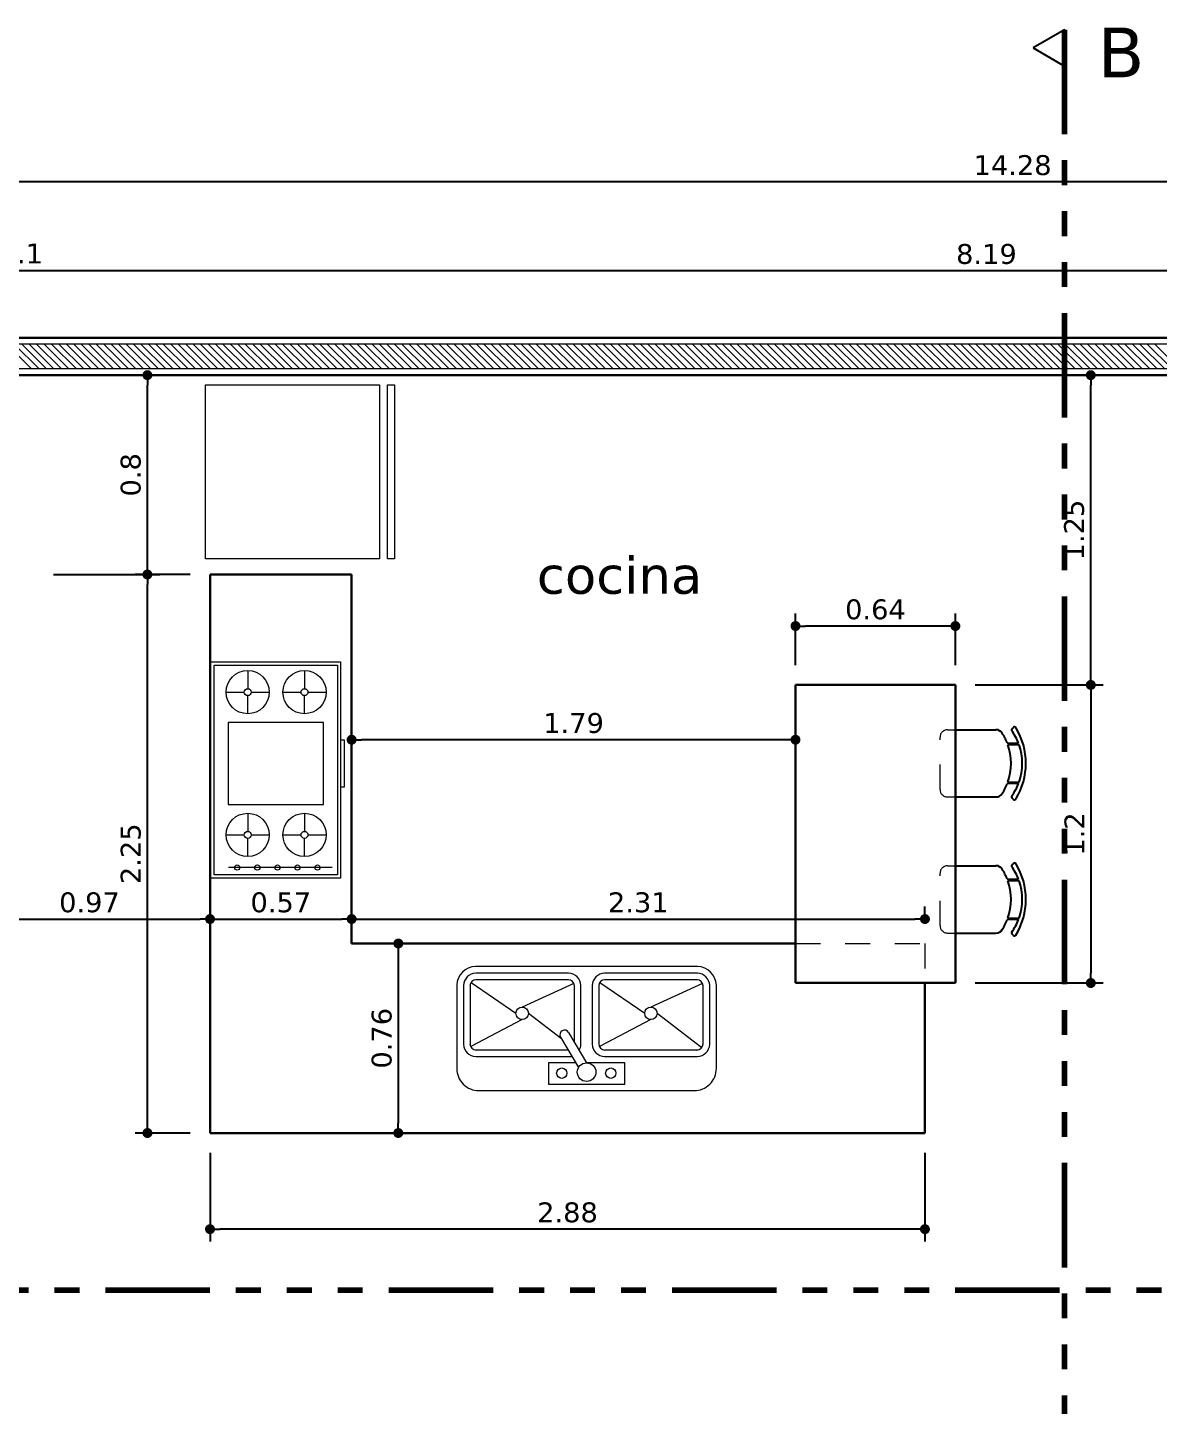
# Model space of a CAD drawing. Header units: millimetres. Extents: x -106 to 2534, y 21 to 2786.
# Drawn here: x 1229.38 to 1233.93, y 1366.41 to 1371.95 of the extents above; entities that cross this region are included whole.
import ezdxf

# ---------------------------------------------------------------- set-up
doc = ezdxf.new("R2010")
doc.units = ezdxf.units.MM
for name, pattern in [('ACAD_ISO03W100', [30, 12, -18]), ('ACAD_ISO14W100', [24, 12, -3, 0, -3, 0, -3, 0, -3]), ('HIDDEN', [0.375, 0.25, -0.125])]:
    doc.linetypes.add(name, pattern=pattern)
for name, color, linetype, lineweight in [('accesorio de cocina', 240, 'Continuous', 15), ('achurado', 142, 'Continuous', 9), ('asceso ban', 64, 'Continuous', 20), ('cotas 02', 132, 'Continuous', 13), ('L. corte', 106, 'ACAD_ISO14W100', 80), ('meson', 120, 'Continuous', 30), ('muros', 20, 'Continuous', 30), ('nevera', 31, 'Continuous', 15), ('puerta . lejan', 64, 'Continuous', 13), ('punteada', 210, 'ACAD_ISO03W100', 13), ('textos', 116, 'Continuous', 40)]:
    doc.layers.add(name, color=color, linetype=linetype, lineweight=lineweight)
doc.styles.get("Standard").update_dxf_attribs({"font": 'verdana.ttf'})
doc.dimstyles.new('cota 1.50', dxfattribs={"dimtxt": 0.08, "dimasz": 0.04, "dimexe": 0.05, "dimexo": 0.08, "dimgap": 0.025, "dimtad": 1, "dimdsep": 46, "dimtxsty": 'Standard', "dimblk": 'DOT', "dimcen": 2.5, "dimadec": 0, "dimazin": 0, "dimtm": 1e-09, "dimtfac": 1, "dimtmove": 0, "dimatfit": 3, "dimfxl": 1, "dimarcsym": 0})

# ---------------------------------------------------------------- blocks, each defined once
blk = doc.blocks.new('*U88')
at = {"layer": 'nevera'}
for points in [[(895.1744, 514.8426), (895.8744, 514.8426), (895.8744, 514.1426), (895.1744, 514.1426)], [(895.9058, 514.8426), (895.9351, 514.8426), (895.9351, 514.1426), (895.9058, 514.1426)]]:
    blk.add_lwpolyline(points, close=True, dxfattribs=at)
blk = doc.blocks.new('NNNN')
at = {"layer": 'asceso ban'}
for p, q in [((1228.9953, 1376.0566), (1229.1178, 1376.1286)), ((1229.0142, 1376.0244), (1229.1367, 1376.0964)), ((1229.0928, 1375.6829), (1229.0928, 1376.0706))]:
    blk.add_line(p, q, dxfattribs=at)
blk.add_lwpolyline([(1228.8063, 1375.6063), (1229.1404, 1375.6063, 0.414214), (1229.2297, 1375.6956), (1229.2297, 1376.5621, 0.414214), (1229.1404, 1376.6514), (1228.8063, 1376.6514)], format="xyb", dxfattribs=at)
for points in [[(1229.043, 1376.6246), (1228.8063, 1376.6246)], [(1228.7297, 1376.5757), (1228.7297, 1375.6813)], [(1228.7564, 1376.5748), (1228.7564, 1376.201)], [(1228.7832, 1376.5748), (1228.7832, 1376.201)], [(1228.7985, 1376.5955), (1228.8935, 1376.3879)], [(1229.043, 1376.5978), (1228.8063, 1376.5978)], [(1228.9184, 1376.4128), (1229.0558, 1376.5925)], [(1229.066, 1376.201), (1229.066, 1376.5748)], [(1229.0928, 1376.201), (1229.0928, 1376.5748)], [(1228.9433, 1376.3879), (1229.0521, 1376.1809)], [(1228.7945, 1376.1825), (1228.9184, 1376.363)], [(1229.2029, 1376.133), (1229.2029, 1376.2825), (1229.1177, 1376.2825), (1229.1177, 1376.1289)], [(1228.8063, 1376.1779), (1229.043, 1376.1779)], [(1228.8063, 1376.1512), (1229.043, 1376.1512)], [(1229.043, 1376.1065), (1228.8063, 1376.1065)], [(1229.1177, 1376.0852), (1229.1177, 1375.9752), (1229.2029, 1375.9752), (1229.2029, 1376.133)], [(1228.7564, 1376.0567), (1228.7564, 1375.6829)], [(1228.7832, 1376.0567), (1228.7832, 1375.6829)], [(1228.7985, 1376.0774), (1228.8935, 1375.8698)], [(1229.0346, 1376.0797), (1228.8063, 1376.0797)], [(1229.066, 1375.6829), (1229.066, 1376.0548)], [(1228.9184, 1375.8947), (1229.0203, 1376.0279)], [(1228.7945, 1375.6644), (1228.9184, 1375.8449)], [(1228.9433, 1375.8698), (1229.0521, 1375.6628)], [(1228.8063, 1375.6598), (1229.043, 1375.6598)], [(1228.8063, 1375.6331), (1229.043, 1375.6331)]]:
    blk.add_lwpolyline(points, dxfattribs=at)
for centre, radius in [((1228.9184, 1376.3879), 0.0249), ((1229.1593, 1376.2265), 0.0208), ((1229.1551, 1376.1289), 0.0374), ((1229.1593, 1376.0292), 0.0208), ((1228.9184, 1375.8698), 0.0249)]:
    blk.add_circle(centre, radius, dxfattribs=at)
for centre, radius, start, end in [((1228.8094, 1376.5717), 0.0798, 93.3665, 177.0854), ((1228.8094, 1376.5717), 0.053, 93.3665, 176.6335), ((1229.0399, 1376.5717), 0.053, 3.3665, 86.6335), ((1228.8094, 1376.5717), 0.0263, 93.3665, 176.6335), ((1229.0399, 1376.5717), 0.0263, 3.3665, 86.6335), ((1228.8094, 1376.2041), 0.053, 183.3665, 266.6335), ((1228.8094, 1376.2041), 0.0263, 183.3665, 266.6335), ((1229.0399, 1376.2041), 0.0263, 273.3665, 356.6335), ((1229.0399, 1376.2041), 0.053, 273.3665, 356.6335), ((1228.8094, 1376.0536), 0.053, 93.3665, 176.6335), ((1229.0399, 1376.0536), 0.053, 58.8368, 86.6335), ((1228.8094, 1376.0536), 0.0263, 93.3665, 176.6335), ((1229.0048, 1376.0405), 0.0187, 120.4518, 300.4518), ((1228.8094, 1375.686), 0.0798, 183.3665, 266.6335), ((1228.8094, 1375.686), 0.053, 183.3665, 266.6335), ((1228.8094, 1375.686), 0.0263, 183.3665, 266.6335), ((1229.0399, 1375.686), 0.0263, 273.3665, 356.6335), ((1229.0399, 1375.686), 0.053, 273.3665, 356.6335)]:
    blk.add_arc(centre, radius, start, end, dxfattribs=at)
blk = doc.blocks.new('_Dot')
at = {"color": 0, "linetype": 'ByBlock', "lineweight": -2}
blk.add_line((-0.5, 0), (-1, 0), dxfattribs=at)
at = {"color": 0, "linetype": 'ByBlock', "const_width": 0.5}
blk.add_lwpolyline([(-0.25, 0, 1), (0.25, 0, 1)], format="xyb", close=True, dxfattribs=at)
blk = doc.blocks.new('*D168')
at = {"layer": 'cotas 02', "color": 0, "lineweight": -2, "transparency": 16777216}
for p, q in [((1229.1403, 1370.6333), (1229.1403, 1371.0234)), ((1237.3305, 1370.6333), (1237.3305, 1371.0234)), ((1237.2905, 1370.9734), (1229.1803, 1370.9734))]:
    blk.add_line(p, q, dxfattribs=at)
at = {"layer": 'Defpoints', "color": 0, "transparency": 16777216}
for p in [(1229.1403, 1370.9734), (1229.1403, 1370.5533), (1237.3305, 1370.5533)]:
    blk.add_point(p, dxfattribs=at)
at = {"layer": 'cotas 02', "color": 0, "lineweight": -2, "transparency": 16777216, "xscale": 0.03999999999999999, "yscale": 0.03999999999999999, "zscale": 0.03999999999999999, "rotation": 180}
blk.add_blockref('_Dot', (1229.1403, 1370.9734), dxfattribs=at)
at = {"layer": 'cotas 02', "color": 0, "lineweight": -2, "transparency": 16777216, "xscale": 0.03999999999999999, "yscale": 0.03999999999999999, "zscale": 0.03999999999999999}
blk.add_blockref('_Dot', (1237.3305, 1370.9734), dxfattribs=at)
at = {"layer": 'cotas 02', "color": 0, "transparency": 16777216, "insert": (1233.2354, 1371.0402), "char_height": 0.08, "attachment_point": 5}
blk.add_mtext('8.19', dxfattribs=at)
blk = doc.blocks.new('*D169')
at = {"layer": 'cotas 02', "color": 0, "lineweight": -2, "transparency": 16777216}
for p, q in [((1229.0403, 1370.6333), (1229.0403, 1371.0234)), ((1229.1403, 1370.6333), (1229.1403, 1371.0234)), ((1229.0003, 1370.9734), (1228.9603, 1370.9734)), ((1229.1403, 1370.9734), (1229.0403, 1370.9734)), ((1229.1803, 1370.9734), (1229.2203, 1370.9734))]:
    blk.add_line(p, q, dxfattribs=at)
at = {"layer": 'Defpoints', "color": 0, "transparency": 16777216}
for p in [(1229.0403, 1370.9734), (1229.0403, 1370.5533), (1229.1403, 1370.5533)]:
    blk.add_point(p, dxfattribs=at)
at = {"layer": 'cotas 02', "color": 0, "lineweight": -2, "transparency": 16777216, "xscale": 0.03999999999999999, "yscale": 0.03999999999999999, "zscale": 0.03999999999999999}
blk.add_blockref('_Dot', (1229.0403, 1370.9734), dxfattribs=at)
at = {"layer": 'cotas 02', "color": 0, "lineweight": -2, "transparency": 16777216, "xscale": 0.03999999999999999, "yscale": 0.03999999999999999, "zscale": 0.03999999999999999, "rotation": 180}
blk.add_blockref('_Dot', (1229.1403, 1370.9734), dxfattribs=at)
at = {"layer": 'cotas 02', "color": 0, "transparency": 16777216, "insert": (1229.3515, 1371.042), "char_height": 0.08, "attachment_point": 5}
blk.add_mtext('0.1', dxfattribs=at)
blk = doc.blocks.new('*D192')
at = {"layer": 'cotas 02', "color": 0, "lineweight": -2, "transparency": 16777216}
for p, q in [((1230.1107, 1367.4237), (1230.1107, 1367.0668)), ((1232.9879, 1367.4237), (1232.9879, 1367.0668)), ((1232.9479, 1367.1168), (1230.1507, 1367.1168))]:
    blk.add_line(p, q, dxfattribs=at)
at = {"layer": 'Defpoints', "color": 0, "transparency": 16777216}
for p in [(1230.1107, 1367.5037), (1232.9879, 1367.5037), (1230.1107, 1367.1168)]:
    blk.add_point(p, dxfattribs=at)
at = {"layer": 'cotas 02', "color": 0, "lineweight": -2, "transparency": 16777216, "xscale": 0.03999999999999999, "yscale": 0.03999999999999999, "zscale": 0.03999999999999999, "rotation": 180}
blk.add_blockref('_Dot', (1230.1107, 1367.1168), dxfattribs=at)
at = {"layer": 'cotas 02', "color": 0, "lineweight": -2, "transparency": 16777216, "xscale": 0.03999999999999999, "yscale": 0.03999999999999999, "zscale": 0.03999999999999999}
blk.add_blockref('_Dot', (1232.9879, 1367.1168), dxfattribs=at)
at = {"layer": 'cotas 02', "color": 0, "transparency": 16777216, "insert": (1231.5493, 1367.1837), "char_height": 0.08, "attachment_point": 5}
blk.add_mtext('2.88', dxfattribs=at)
blk = doc.blocks.new('*D194')
at = {"layer": 'cotas 02', "color": 0, "lineweight": -2, "transparency": 16777216}
for p, q in [((1229.1403, 1367.9207), (1229.1403, 1368.4147)), ((1230.1107, 1368.3463), (1230.1107, 1368.4147)), ((1229.1803, 1368.3647), (1230.0707, 1368.3647))]:
    blk.add_line(p, q, dxfattribs=at)
at = {"layer": 'Defpoints', "color": 0, "transparency": 16777216}
for p in [(1230.1107, 1368.3647), (1230.1107, 1368.2663), (1229.1403, 1367.8407)]:
    blk.add_point(p, dxfattribs=at)
at = {"layer": 'cotas 02', "color": 0, "lineweight": -2, "transparency": 16777216, "xscale": 0.03999999999999999, "yscale": 0.03999999999999999, "zscale": 0.03999999999999999, "rotation": 180}
blk.add_blockref('_Dot', (1229.1403, 1368.3647), dxfattribs=at)
at = {"layer": 'cotas 02', "color": 0, "lineweight": -2, "transparency": 16777216, "xscale": 0.03999999999999999, "yscale": 0.03999999999999999, "zscale": 0.03999999999999999}
blk.add_blockref('_Dot', (1230.1107, 1368.3647), dxfattribs=at)
at = {"layer": 'cotas 02', "color": 0, "transparency": 16777216, "insert": (1229.6255, 1368.4313), "char_height": 0.08, "attachment_point": 5}
blk.add_mtext('0.97', dxfattribs=at)
blk = doc.blocks.new('*D195')
at = {"layer": 'cotas 02', "color": 0, "lineweight": -2, "transparency": 16777216}
for p, q in [((1230.1107, 1368.3463), (1230.1107, 1368.4147)), ((1230.6806, 1368.3463), (1230.6806, 1368.4147)), ((1230.1507, 1368.3647), (1230.6406, 1368.3647))]:
    blk.add_line(p, q, dxfattribs=at)
at = {"layer": 'Defpoints', "color": 0, "transparency": 16777216}
for p in [(1230.6806, 1368.3647), (1230.1107, 1368.2663), (1230.6806, 1368.2663)]:
    blk.add_point(p, dxfattribs=at)
at = {"layer": 'cotas 02', "color": 0, "lineweight": -2, "transparency": 16777216, "xscale": 0.03999999999999999, "yscale": 0.03999999999999999, "zscale": 0.03999999999999999, "rotation": 180}
blk.add_blockref('_Dot', (1230.1107, 1368.3647), dxfattribs=at)
at = {"layer": 'cotas 02', "color": 0, "lineweight": -2, "transparency": 16777216, "xscale": 0.03999999999999999, "yscale": 0.03999999999999999, "zscale": 0.03999999999999999}
blk.add_blockref('_Dot', (1230.6806, 1368.3647), dxfattribs=at)
at = {"layer": 'cotas 02', "color": 0, "transparency": 16777216, "insert": (1230.3956, 1368.4313), "char_height": 0.08, "attachment_point": 5}
blk.add_mtext('0.57', dxfattribs=at)
blk = doc.blocks.new('*D196')
at = {"layer": 'cotas 02', "color": 0, "lineweight": -2, "transparency": 16777216}
for p, q in [((1230.6806, 1368.3463), (1230.6806, 1368.4147)), ((1232.9879, 1368.3463), (1232.9879, 1368.4147)), ((1230.7206, 1368.3647), (1232.9479, 1368.3647))]:
    blk.add_line(p, q, dxfattribs=at)
at = {"layer": 'Defpoints', "color": 0, "transparency": 16777216}
for p in [(1232.9879, 1368.3647), (1230.6806, 1368.2663), (1232.9879, 1368.2663)]:
    blk.add_point(p, dxfattribs=at)
at = {"layer": 'cotas 02', "color": 0, "lineweight": -2, "transparency": 16777216, "xscale": 0.03999999999999999, "yscale": 0.03999999999999999, "zscale": 0.03999999999999999, "rotation": 180}
blk.add_blockref('_Dot', (1230.6806, 1368.3647), dxfattribs=at)
at = {"layer": 'cotas 02', "color": 0, "lineweight": -2, "transparency": 16777216, "xscale": 0.03999999999999999, "yscale": 0.03999999999999999, "zscale": 0.03999999999999999}
blk.add_blockref('_Dot', (1232.9879, 1368.3647), dxfattribs=at)
at = {"layer": 'cotas 02', "color": 0, "transparency": 16777216, "insert": (1231.8342, 1368.4313), "char_height": 0.08, "attachment_point": 5}
blk.add_mtext('2.31', dxfattribs=at)
blk = doc.blocks.new('*D197')
at = {"layer": 'cotas 02', "color": 0, "lineweight": -2, "transparency": 16777216}
for p, q in [((1229.4802, 1369.7511), (1229.9088, 1369.7511)), ((1229.8588, 1367.5437), (1229.8588, 1369.7111)), ((1230.0307, 1367.5037), (1229.8088, 1367.5037))]:
    blk.add_line(p, q, dxfattribs=at)
at = {"layer": 'Defpoints', "color": 0, "transparency": 16777216}
for p in [(1229.4002, 1369.7511), (1229.8588, 1369.7511), (1230.1107, 1367.5037)]:
    blk.add_point(p, dxfattribs=at)
at = {"layer": 'cotas 02', "color": 0, "lineweight": -2, "transparency": 16777216, "xscale": 0.03999999999999999, "yscale": 0.03999999999999999, "zscale": 0.03999999999999999}
for p, rotation in [((1229.8588, 1369.7511), 90), ((1229.8588, 1367.5037), 270)]:
    blk.add_blockref('_Dot', p, dxfattribs=dict(at, rotation=rotation))
at = {"layer": 'cotas 02', "color": 0, "transparency": 16777216, "insert": (1229.7921, 1368.6274), "char_height": 0.08, "attachment_point": 5, "rotation": 90}
blk.add_mtext('2.25', dxfattribs=at)
blk = doc.blocks.new('*D198')
at = {"layer": 'cotas 02', "color": 0, "lineweight": -2, "transparency": 16777216}
for p, q in [((1229.993, 1370.5533), (1229.8088, 1370.5533)), ((1229.8588, 1369.7911), (1229.8588, 1370.5133)), ((1230.0307, 1369.7511), (1229.8088, 1369.7511))]:
    blk.add_line(p, q, dxfattribs=at)
at = {"layer": 'Defpoints', "color": 0, "transparency": 16777216}
for p in [(1229.8588, 1370.5533), (1230.073, 1370.5533), (1230.1107, 1369.7511)]:
    blk.add_point(p, dxfattribs=at)
at = {"layer": 'cotas 02', "color": 0, "lineweight": -2, "transparency": 16777216, "xscale": 0.03999999999999999, "yscale": 0.03999999999999999, "zscale": 0.03999999999999999}
for p, rotation in [((1229.8588, 1370.5533), 90), ((1229.8588, 1369.7511), 270)]:
    blk.add_blockref('_Dot', p, dxfattribs=dict(at, rotation=rotation))
at = {"layer": 'cotas 02', "color": 0, "transparency": 16777216, "insert": (1229.792, 1370.1522), "char_height": 0.08, "attachment_point": 5, "rotation": 90}
blk.add_mtext('0.8', dxfattribs=at)
blk = doc.blocks.new('*D199')
at = {"layer": 'cotas 02', "color": 0, "lineweight": -2, "transparency": 16777216}
for p, q in [((1232.9864, 1370.5533), (1233.7054, 1370.5533)), ((1233.6554, 1369.3467), (1233.6554, 1370.5133)), ((1233.1904, 1369.3067), (1233.7054, 1369.3067))]:
    blk.add_line(p, q, dxfattribs=at)
at = {"layer": 'Defpoints', "color": 0, "transparency": 16777216}
for p in [(1232.9064, 1370.5533), (1233.6554, 1370.5533), (1233.1104, 1369.3067)]:
    blk.add_point(p, dxfattribs=at)
at = {"layer": 'cotas 02', "color": 0, "lineweight": -2, "transparency": 16777216, "xscale": 0.03999999999999999, "yscale": 0.03999999999999999, "zscale": 0.03999999999999999}
for p, rotation in [((1233.6554, 1370.5533), 90), ((1233.6554, 1369.3067), 270)]:
    blk.add_blockref('_Dot', p, dxfattribs=dict(at, rotation=rotation))
at = {"layer": 'cotas 02', "color": 0, "transparency": 16777216, "insert": (1233.5887, 1369.93), "char_height": 0.08, "attachment_point": 5, "rotation": 90}
blk.add_mtext('1.25', dxfattribs=at)
blk = doc.blocks.new('*D200')
at = {"layer": 'cotas 02', "color": 0, "lineweight": -2, "transparency": 16777216}
for p, q in [((1233.1904, 1369.3067), (1233.7054, 1369.3067)), ((1233.6554, 1369.2667), (1233.6554, 1368.1474)), ((1233.1904, 1368.1074), (1233.7054, 1368.1074))]:
    blk.add_line(p, q, dxfattribs=at)
at = {"layer": 'Defpoints', "color": 0, "transparency": 16777216}
for p in [(1233.1104, 1369.3067), (1233.1104, 1368.1074), (1233.6554, 1368.1074)]:
    blk.add_point(p, dxfattribs=at)
at = {"layer": 'cotas 02', "color": 0, "lineweight": -2, "transparency": 16777216, "xscale": 0.03999999999999999, "yscale": 0.03999999999999999, "zscale": 0.03999999999999999}
for p, rotation in [((1233.6554, 1369.3067), 90), ((1233.6554, 1368.1074), 270)]:
    blk.add_blockref('_Dot', p, dxfattribs=dict(at, rotation=rotation))
at = {"layer": 'cotas 02', "color": 0, "transparency": 16777216, "insert": (1233.5895, 1368.707), "char_height": 0.08, "attachment_point": 5, "rotation": 90}
blk.add_mtext('1.2', dxfattribs=at)
blk = doc.blocks.new('*D201')
at = {"layer": 'cotas 02', "color": 0, "lineweight": -2, "transparency": 16777216}
for p, q in [((1232.467, 1369.3867), (1232.467, 1369.5937)), ((1233.1104, 1369.3867), (1233.1104, 1369.5937)), ((1233.0704, 1369.5437), (1232.507, 1369.5437))]:
    blk.add_line(p, q, dxfattribs=at)
at = {"layer": 'Defpoints', "color": 0, "transparency": 16777216}
for p in [(1232.467, 1369.5437), (1232.467, 1369.3067), (1233.1104, 1369.3067)]:
    blk.add_point(p, dxfattribs=at)
at = {"layer": 'cotas 02', "color": 0, "lineweight": -2, "transparency": 16777216, "xscale": 0.03999999999999999, "yscale": 0.03999999999999999, "zscale": 0.03999999999999999, "rotation": 180}
blk.add_blockref('_Dot', (1232.467, 1369.5437), dxfattribs=at)
at = {"layer": 'cotas 02', "color": 0, "lineweight": -2, "transparency": 16777216, "xscale": 0.03999999999999999, "yscale": 0.03999999999999999, "zscale": 0.03999999999999999}
blk.add_blockref('_Dot', (1233.1104, 1369.5437), dxfattribs=at)
at = {"layer": 'cotas 02', "color": 0, "transparency": 16777216, "insert": (1232.7887, 1369.6103), "char_height": 0.08, "attachment_point": 5}
blk.add_mtext('0.64', dxfattribs=at)
blk = doc.blocks.new('*D202')
at = {"layer": 'cotas 02', "color": 0, "lineweight": -2, "transparency": 16777216}
for p, q in [((1232.467, 1369.2267), (1232.467, 1369.0362)), ((1232.427, 1369.0862), (1230.7206, 1369.0862)), ((1230.6806, 1369.0062), (1230.6806, 1369.0362))]:
    blk.add_line(p, q, dxfattribs=at)
at = {"layer": 'Defpoints', "color": 0, "transparency": 16777216}
for p in [(1232.467, 1369.3067), (1230.6806, 1369.0862), (1230.6806, 1369.0862)]:
    blk.add_point(p, dxfattribs=at)
at = {"layer": 'cotas 02', "color": 0, "lineweight": -2, "transparency": 16777216, "xscale": 0.03999999999999999, "yscale": 0.03999999999999999, "zscale": 0.03999999999999999, "rotation": 180}
blk.add_blockref('_Dot', (1230.6806, 1369.0862), dxfattribs=at)
at = {"layer": 'cotas 02', "color": 0, "lineweight": -2, "transparency": 16777216, "xscale": 0.03999999999999999, "yscale": 0.03999999999999999, "zscale": 0.03999999999999999}
blk.add_blockref('_Dot', (1232.467, 1369.0862), dxfattribs=at)
at = {"layer": 'cotas 02', "color": 0, "transparency": 16777216, "insert": (1231.5738, 1369.1528), "char_height": 0.08, "attachment_point": 5}
blk.add_mtext('1.79', dxfattribs=at)
blk = doc.blocks.new('*D203')
at = {"layer": 'cotas 02', "color": 0, "lineweight": -2, "transparency": 16777216}
for p, q in [((1230.7885, 1368.2663), (1230.8185, 1368.2663)), ((1230.8685, 1368.2263), (1230.8685, 1367.5437)), ((1230.7606, 1367.5037), (1230.9185, 1367.5037))]:
    blk.add_line(p, q, dxfattribs=at)
at = {"layer": 'Defpoints', "color": 0, "transparency": 16777216}
for p in [(1230.8685, 1368.2663), (1230.6806, 1367.5037), (1230.8685, 1367.5037)]:
    blk.add_point(p, dxfattribs=at)
at = {"layer": 'cotas 02', "color": 0, "lineweight": -2, "transparency": 16777216, "xscale": 0.03999999999999999, "yscale": 0.03999999999999999, "zscale": 0.03999999999999999}
for p, rotation in [((1230.8685, 1368.2663), 90), ((1230.8685, 1367.5037), 270)]:
    blk.add_blockref('_Dot', p, dxfattribs=dict(at, rotation=rotation))
at = {"layer": 'cotas 02', "color": 0, "transparency": 16777216, "insert": (1230.8019, 1367.885), "char_height": 0.08, "attachment_point": 5, "rotation": 90}
blk.add_mtext('0.76', dxfattribs=at)
blk = doc.blocks.new('*D231')
at = {"layer": 'cotas 02', "color": 0, "lineweight": -2, "transparency": 16777216}
for p, q in [((1226.2005, 1370.7833), (1226.2005, 1371.3809)), ((1240.4805, 1370.7833), (1240.4805, 1371.3809)), ((1240.4405, 1371.3309), (1226.2405, 1371.3309))]:
    blk.add_line(p, q, dxfattribs=at)
at = {"layer": 'Defpoints', "color": 0, "transparency": 16777216}
for p in [(1226.2005, 1371.3309), (1226.2005, 1370.7033), (1240.4805, 1370.7033)]:
    blk.add_point(p, dxfattribs=at)
at = {"layer": 'cotas 02', "color": 0, "lineweight": -2, "transparency": 16777216, "xscale": 0.03999999999999999, "yscale": 0.03999999999999999, "zscale": 0.03999999999999999, "rotation": 180}
blk.add_blockref('_Dot', (1226.2005, 1371.3309), dxfattribs=at)
at = {"layer": 'cotas 02', "color": 0, "lineweight": -2, "transparency": 16777216, "xscale": 0.03999999999999999, "yscale": 0.03999999999999999, "zscale": 0.03999999999999999}
blk.add_blockref('_Dot', (1240.4805, 1371.3309), dxfattribs=at)
at = {"layer": 'cotas 02', "color": 0, "transparency": 16777216, "insert": (1233.3405, 1371.3977), "char_height": 0.08, "attachment_point": 5}
blk.add_mtext('14.28', dxfattribs=at)

msp = doc.modelspace()

# ---------------------------------------------------------------- linework, layer by layer
at = {"linetype": 'HIDDEN'}
for p, q in [((1233.1104, 1369.1264), (1233.2736, 1369.1264)), ((1233.1104, 1368.579), (1233.2736, 1368.579)), ((1233.1104, 1368.3084), (1233.2736, 1368.3084))]:
    msp.add_line(p, q, dxfattribs=at)
for p, q in [((1233.3441, 1369.1361), (1233.338, 1369.13)), ((1233.3192, 1369.0723), (1233.3644, 1369.0723)), ((1233.3666, 1369.0663), (1233.3215, 1369.0663)), ((1233.3644, 1368.9099), (1233.3192, 1368.9099)), ((1233.3215, 1368.9159), (1233.3666, 1368.9159)), ((1233.1104, 1368.8558), (1233.2736, 1368.8558)), ((1233.3441, 1368.846), (1233.338, 1368.8521)), ((1233.3441, 1368.5888), (1233.338, 1368.5827)), ((1233.3192, 1368.5249), (1233.3644, 1368.5249)), ((1233.3666, 1368.5189), (1233.3215, 1368.5189)), ((1233.3644, 1368.3625), (1233.3192, 1368.3625)), ((1233.3215, 1368.3686), (1233.3666, 1368.3686)), ((1233.3441, 1368.2987), (1233.338, 1368.3048))]:
    msp.add_line(p, q)
msp.add_lwpolyline([(1233.4231, 1371.8698), (1233.55, 1371.7965), (1233.55, 1371.9431)], close=True)
for centre, radius, start, end in [((1233.2736, 1369.0963), 0.0301, 32.579, 90), ((1233.3423, 1369.1258), 0.00601, 135, 215.577), ((1233.154, 1368.9911), 0.2255, 21.1002, 35.577), ((1233.3484, 1369.1319), 0.00601, 31.8121, 135), ((1233.1214, 1368.9911), 0.2731, 328.1879, 31.8121), ((1233.1089, 1368.9911), 0.2255, 21.1002, 32.579), ((1233.1089, 1368.9911), 0.2255, 340.5288, 19.4712), ((1233.154, 1368.9911), 0.2255, 340.5288, 19.4712), ((1233.1089, 1368.9911), 0.2255, 327.421, 338.8998), ((1233.154, 1368.9911), 0.2255, 324.423, 338.8998), ((1233.2736, 1368.8859), 0.0301, 270, 327.421), ((1233.3423, 1368.8564), 0.00601, 144.423, 225), ((1233.3484, 1368.8503), 0.00601, 225, 328.1879), ((1233.2736, 1368.549), 0.0301, 32.579, 90), ((1233.3423, 1368.5784), 0.00601, 135, 215.577), ((1233.154, 1368.4437), 0.2255, 21.1002, 35.577), ((1233.3484, 1368.5845), 0.00601, 31.8121, 135), ((1233.1214, 1368.4437), 0.2731, 328.1879, 31.8121), ((1233.1089, 1368.4437), 0.2255, 21.1002, 32.579), ((1233.1089, 1368.4437), 0.2255, 340.5288, 19.4712), ((1233.154, 1368.4437), 0.2255, 340.5288, 19.4712), ((1233.1089, 1368.4437), 0.2255, 327.421, 338.8998), ((1233.154, 1368.4437), 0.2255, 324.423, 338.8998), ((1233.2736, 1368.3385), 0.0301, 270, 327.421), ((1233.3423, 1368.309), 0.00601, 144.423, 225), ((1233.3484, 1368.3029), 0.00601, 225, 328.1879)]:
    msp.add_arc(centre, radius, start, end)
at = {"layer": 'achurado'}
for p, q in [((1240.4555, 1370.6783), (1226.2255, 1370.6783)), ((1229.2927, 1370.6783), (1229.3927, 1370.5783)), ((1229.3227, 1370.6783), (1229.4227, 1370.5783)), ((1229.3527, 1370.6783), (1229.4527, 1370.5783)), ((1229.3827, 1370.6783), (1229.4827, 1370.5783)), ((1229.4127, 1370.6783), (1229.5127, 1370.5783)), ((1229.4427, 1370.6783), (1229.5427, 1370.5783)), ((1229.4727, 1370.6783), (1229.5727, 1370.5783)), ((1229.5027, 1370.6783), (1229.6027, 1370.5783)), ((1229.5327, 1370.6783), (1229.6327, 1370.5783)), ((1229.5627, 1370.6783), (1229.6627, 1370.5783)), ((1229.5927, 1370.6783), (1229.6927, 1370.5783)), ((1229.6227, 1370.6783), (1229.7227, 1370.5783)), ((1229.6527, 1370.6783), (1229.7527, 1370.5783)), ((1229.6827, 1370.6783), (1229.7827, 1370.5783)), ((1229.7127, 1370.6783), (1229.8127, 1370.5783)), ((1229.7427, 1370.6783), (1229.8427, 1370.5783)), ((1229.7727, 1370.6783), (1229.8727, 1370.5783)), ((1229.8027, 1370.6783), (1229.9027, 1370.5783)), ((1229.8327, 1370.6783), (1229.9327, 1370.5783)), ((1229.8627, 1370.6783), (1229.9627, 1370.5783)), ((1229.8927, 1370.6783), (1229.9927, 1370.5783)), ((1229.9227, 1370.6783), (1230.0227, 1370.5783)), ((1229.9527, 1370.6783), (1230.0527, 1370.5783)), ((1229.9827, 1370.6783), (1230.0827, 1370.5783)), ((1230.0127, 1370.6783), (1230.1127, 1370.5783)), ((1230.0427, 1370.6783), (1230.1427, 1370.5783)), ((1230.0727, 1370.6783), (1230.1727, 1370.5783)), ((1230.1027, 1370.6783), (1230.2027, 1370.5783)), ((1230.1327, 1370.6783), (1230.2327, 1370.5783)), ((1230.1627, 1370.6783), (1230.2627, 1370.5783)), ((1230.1927, 1370.6783), (1230.2927, 1370.5783)), ((1230.2227, 1370.6783), (1230.3227, 1370.5783)), ((1230.2527, 1370.6783), (1230.3527, 1370.5783)), ((1230.2827, 1370.6783), (1230.3827, 1370.5783)), ((1230.3127, 1370.6783), (1230.4127, 1370.5783)), ((1230.3427, 1370.6783), (1230.4427, 1370.5783)), ((1230.3727, 1370.6783), (1230.4727, 1370.5783)), ((1230.4027, 1370.6783), (1230.5027, 1370.5783)), ((1230.4327, 1370.6783), (1230.5327, 1370.5783)), ((1230.4627, 1370.6783), (1230.5627, 1370.5783)), ((1230.4927, 1370.6783), (1230.5927, 1370.5783)), ((1230.5227, 1370.6783), (1230.6227, 1370.5783)), ((1230.5527, 1370.6783), (1230.6527, 1370.5783)), ((1230.5827, 1370.6783), (1230.6827, 1370.5783)), ((1230.6127, 1370.6783), (1230.7127, 1370.5783)), ((1230.6427, 1370.6783), (1230.7427, 1370.5783)), ((1230.6727, 1370.6783), (1230.7727, 1370.5783)), ((1230.7027, 1370.6783), (1230.8027, 1370.5783)), ((1230.7327, 1370.6783), (1230.8327, 1370.5783)), ((1230.7627, 1370.6783), (1230.8627, 1370.5783)), ((1230.7927, 1370.6783), (1230.8927, 1370.5783)), ((1230.8227, 1370.6783), (1230.9227, 1370.5783)), ((1230.8527, 1370.6783), (1230.9527, 1370.5783)), ((1230.8827, 1370.6783), (1230.9827, 1370.5783)), ((1230.9127, 1370.6783), (1231.0127, 1370.5783)), ((1230.9427, 1370.6783), (1231.0427, 1370.5783)), ((1230.9727, 1370.6783), (1231.0727, 1370.5783)), ((1231.0027, 1370.6783), (1231.1027, 1370.5783)), ((1231.0327, 1370.6783), (1231.1327, 1370.5783)), ((1231.0627, 1370.6783), (1231.1627, 1370.5783)), ((1231.0927, 1370.6783), (1231.1927, 1370.5783)), ((1231.1227, 1370.6783), (1231.2227, 1370.5783)), ((1231.1527, 1370.6783), (1231.2527, 1370.5783)), ((1231.1827, 1370.6783), (1231.2827, 1370.5783)), ((1231.2127, 1370.6783), (1231.3127, 1370.5783)), ((1231.2427, 1370.6783), (1231.3427, 1370.5783)), ((1231.2727, 1370.6783), (1231.3727, 1370.5783)), ((1231.3027, 1370.6783), (1231.4027, 1370.5783)), ((1231.3327, 1370.6783), (1231.4327, 1370.5783)), ((1231.3627, 1370.6783), (1231.4627, 1370.5783)), ((1231.3927, 1370.6783), (1231.4927, 1370.5783)), ((1231.4227, 1370.6783), (1231.5227, 1370.5783)), ((1231.4527, 1370.6783), (1231.5527, 1370.5783)), ((1231.4827, 1370.6783), (1231.5827, 1370.5783)), ((1231.5127, 1370.6783), (1231.6127, 1370.5783)), ((1231.5427, 1370.6783), (1231.6427, 1370.5783)), ((1231.5727, 1370.6783), (1231.6727, 1370.5783)), ((1231.6027, 1370.6783), (1231.7027, 1370.5783)), ((1231.6327, 1370.6783), (1231.7327, 1370.5783)), ((1231.6627, 1370.6783), (1231.7627, 1370.5783)), ((1231.6927, 1370.6783), (1231.7927, 1370.5783)), ((1231.7227, 1370.6783), (1231.8227, 1370.5783)), ((1231.7527, 1370.6783), (1231.8527, 1370.5783)), ((1231.7827, 1370.6783), (1231.8827, 1370.5783)), ((1231.8127, 1370.6783), (1231.9127, 1370.5783)), ((1231.8427, 1370.6783), (1231.9427, 1370.5783)), ((1231.8727, 1370.6783), (1231.9727, 1370.5783)), ((1231.9027, 1370.6783), (1232.0027, 1370.5783)), ((1231.9327, 1370.6783), (1232.0327, 1370.5783)), ((1231.9627, 1370.6783), (1232.0627, 1370.5783)), ((1231.9927, 1370.6783), (1232.0927, 1370.5783)), ((1232.0227, 1370.6783), (1232.1227, 1370.5783)), ((1232.0527, 1370.6783), (1232.1527, 1370.5783)), ((1232.0827, 1370.6783), (1232.1827, 1370.5783)), ((1232.1127, 1370.6783), (1232.2127, 1370.5783)), ((1232.1427, 1370.6783), (1232.2427, 1370.5783)), ((1232.1727, 1370.6783), (1232.2727, 1370.5783)), ((1232.2027, 1370.6783), (1232.3027, 1370.5783)), ((1232.2327, 1370.6783), (1232.3327, 1370.5783)), ((1232.2627, 1370.6783), (1232.3627, 1370.5783)), ((1232.2927, 1370.6783), (1232.3927, 1370.5783)), ((1232.3227, 1370.6783), (1232.4227, 1370.5783)), ((1232.3527, 1370.6783), (1232.4527, 1370.5783)), ((1232.3827, 1370.6783), (1232.4827, 1370.5783)), ((1232.4127, 1370.6783), (1232.5127, 1370.5783)), ((1232.4427, 1370.6783), (1232.5427, 1370.5783)), ((1232.4727, 1370.6783), (1232.5727, 1370.5783)), ((1232.5027, 1370.6783), (1232.6027, 1370.5783)), ((1232.5327, 1370.6783), (1232.6327, 1370.5783)), ((1232.5627, 1370.6783), (1232.6627, 1370.5783)), ((1232.5927, 1370.6783), (1232.6927, 1370.5783)), ((1232.6227, 1370.6783), (1232.7227, 1370.5783)), ((1232.6527, 1370.6783), (1232.7527, 1370.5783)), ((1232.6827, 1370.6783), (1232.7827, 1370.5783)), ((1232.7127, 1370.6783), (1232.8127, 1370.5783)), ((1232.7427, 1370.6783), (1232.8427, 1370.5783)), ((1232.7727, 1370.6783), (1232.8727, 1370.5783)), ((1232.8027, 1370.6783), (1232.9027, 1370.5783)), ((1232.8327, 1370.6783), (1232.9327, 1370.5783)), ((1232.8627, 1370.6783), (1232.9627, 1370.5783)), ((1232.8927, 1370.6783), (1232.9927, 1370.5783)), ((1232.9227, 1370.6783), (1233.0227, 1370.5783)), ((1232.9527, 1370.6783), (1233.0527, 1370.5783)), ((1232.9827, 1370.6783), (1233.0827, 1370.5783)), ((1233.0127, 1370.6783), (1233.1127, 1370.5783)), ((1233.0427, 1370.6783), (1233.1427, 1370.5783)), ((1233.0727, 1370.6783), (1233.1727, 1370.5783)), ((1233.1027, 1370.6783), (1233.2027, 1370.5783)), ((1233.1327, 1370.6783), (1233.2327, 1370.5783)), ((1233.1627, 1370.6783), (1233.2627, 1370.5783)), ((1233.1927, 1370.6783), (1233.2927, 1370.5783)), ((1233.2227, 1370.6783), (1233.3227, 1370.5783)), ((1233.2527, 1370.6783), (1233.3527, 1370.5783)), ((1233.2827, 1370.6783), (1233.3827, 1370.5783)), ((1233.3127, 1370.6783), (1233.4127, 1370.5783)), ((1233.3427, 1370.6783), (1233.4427, 1370.5783)), ((1233.3727, 1370.6783), (1233.4727, 1370.5783)), ((1233.4027, 1370.6783), (1233.5027, 1370.5783)), ((1233.4327, 1370.6783), (1233.5327, 1370.5783)), ((1233.4627, 1370.6783), (1233.5627, 1370.5783)), ((1233.4927, 1370.6783), (1233.5927, 1370.5783)), ((1233.5227, 1370.6783), (1233.6227, 1370.5783)), ((1233.5527, 1370.6783), (1233.6527, 1370.5783)), ((1233.5827, 1370.6783), (1233.6827, 1370.5783)), ((1233.6127, 1370.6783), (1233.7127, 1370.5783)), ((1233.6427, 1370.6783), (1233.7427, 1370.5783)), ((1233.6727, 1370.6783), (1233.7727, 1370.5783)), ((1233.7027, 1370.6783), (1233.8027, 1370.5783)), ((1233.7327, 1370.6783), (1233.8327, 1370.5783)), ((1233.7627, 1370.6783), (1233.8627, 1370.5783)), ((1233.7927, 1370.6783), (1233.8927, 1370.5783)), ((1233.8227, 1370.6783), (1233.9227, 1370.5783)), ((1233.8527, 1370.6783), (1233.9527, 1370.5783)), ((1233.8827, 1370.6783), (1233.9827, 1370.5783)), ((1233.9127, 1370.6783), (1234.0127, 1370.5783)), ((1237.3555, 1370.5783), (1229.1153, 1370.5783))]:
    msp.add_line(p, q, dxfattribs=at)
at = {"layer": 'L. corte', "ltscale": 0.035}
for p, q in [((1233.55, 1371.9431), (1233.55, 1362.2413)), ((1241.51, 1366.8712), (1224.7971, 1366.8712))]:
    msp.add_line(p, q, dxfattribs=at)
at = {"layer": 'meson'}
for p, q in [((1230.1107, 1368.2663), (1230.1107, 1369.7511)), ((1230.1107, 1369.7511), (1230.6806, 1369.7511)), ((1230.6806, 1368.2663), (1230.6806, 1369.7511)), ((1232.467, 1368.1074), (1232.467, 1369.3067)), ((1232.467, 1369.3067), (1233.1104, 1369.3067)), ((1233.1104, 1368.1074), (1233.1104, 1369.3067)), ((1230.1107, 1367.5037), (1230.1107, 1368.2663)), ((1230.6806, 1368.2663), (1232.467, 1368.2663)), ((1232.467, 1368.1074), (1233.1104, 1368.1074)), ((1232.9879, 1368.1074), (1232.9879, 1367.5037)), ((1232.9879, 1367.5037), (1230.1107, 1367.5037))]:
    msp.add_line(p, q, dxfattribs=at)
at = {"layer": 'muros'}
for p, q in [((1226.2005, 1370.7033), (1239.3405, 1370.7033)), ((1240.4805, 1370.7033), (1226.2005, 1370.7033)), ((1237.3305, 1370.5533), (1229.1403, 1370.5533))]:
    msp.add_line(p, q, dxfattribs=at)
at = {"layer": 'puerta . lejan'}
msp.add_line((1230.6021, 1368.5716), (1230.1845, 1368.5716), dxfattribs=at)
for points in [[(1230.1144, 1368.5294), (1230.1144, 1369.3995), (1230.6364, 1369.3995), (1230.6364, 1368.5294)], [(1230.1275, 1368.5425), (1230.1275, 1369.3864), (1230.6234, 1369.3864), (1230.6234, 1368.5425)], [(1230.184, 1369.1559), (1230.184, 1368.8252), (1230.5668, 1368.8252), (1230.5668, 1369.1559)]]:
    msp.add_lwpolyline(points, close=True, dxfattribs=at)
for points in [[(1230.2623, 1369.3647), (1230.2623, 1369.2917)], [(1230.491, 1369.3647), (1230.491, 1369.2917)], [(1230.1753, 1369.2777), (1230.2483, 1369.2777)], [(1230.2623, 1369.1906), (1230.2623, 1369.2636)], [(1230.2764, 1369.2777), (1230.3493, 1369.2777)], [(1230.4039, 1369.2777), (1230.4769, 1369.2777)], [(1230.491, 1369.1906), (1230.491, 1369.2636)], [(1230.505, 1369.2777), (1230.578, 1369.2777)], [(1230.6364, 1369.0862), (1230.6504, 1369.0862), (1230.6504, 1368.8948), (1230.6364, 1368.8948)], [(1230.2623, 1368.7905), (1230.2623, 1368.7175)], [(1230.491, 1368.7905), (1230.491, 1368.7175)], [(1230.1753, 1368.7034), (1230.2483, 1368.7034)], [(1230.2623, 1368.6164), (1230.2623, 1368.6894)], [(1230.2764, 1368.7034), (1230.3493, 1368.7034)], [(1230.4039, 1368.7034), (1230.4769, 1368.7034)], [(1230.491, 1368.6164), (1230.491, 1368.6894)], [(1230.505, 1368.7034), (1230.578, 1368.7034)]]:
    msp.add_lwpolyline(points, dxfattribs=at)
for centre, radius in [((1230.2623, 1369.2777), 0.087), ((1230.491, 1369.2777), 0.087), ((1230.2623, 1369.2777), 0.014), ((1230.491, 1369.2777), 0.014), ((1230.2623, 1368.7034), 0.087), ((1230.491, 1368.7034), 0.087), ((1230.2623, 1368.7034), 0.014), ((1230.491, 1368.7034), 0.014), ((1230.2204, 1368.5719), 0.0104), ((1230.3011, 1368.5719), 0.0104), ((1230.3818, 1368.5719), 0.0104), ((1230.4625, 1368.5719), 0.0104), ((1230.5432, 1368.5719), 0.0104)]:
    msp.add_circle(centre, radius, dxfattribs=at)
at = {"layer": 'punteada', "ltscale": 5e-05}
for p, q in [((1233.0788, 1369.1264), (1233.1104, 1369.1264)), ((1233.0487, 1368.8859), (1233.0487, 1369.0963)), ((1233.0487, 1368.3385), (1233.0487, 1368.549)), ((1232.467, 1368.2663), (1232.9879, 1368.2663)), ((1232.9879, 1368.2663), (1232.9879, 1368.1074))]:
    msp.add_line(p, q, dxfattribs=at)
at = {"layer": 'punteada', "ltscale": 0.001}
for p, q in [((1233.0788, 1368.8558), (1233.1104, 1368.8558)), ((1233.0788, 1368.579), (1233.1104, 1368.579)), ((1233.0788, 1368.3084), (1233.1104, 1368.3084))]:
    msp.add_line(p, q, dxfattribs=at)
at = {"layer": 'punteada', "ltscale": 5e-05}
msp.add_arc((1233.0788, 1369.0963), 0.0301, 90, 180, dxfattribs=at)
at = {"layer": 'punteada', "ltscale": 0.001}
for centre, start, end in [((1233.0788, 1368.8859), 180, 270), ((1233.0788, 1368.549), 90, 180), ((1233.0788, 1368.3385), 180, 270)]:
    msp.add_arc(centre, 0.0301, start, end, dxfattribs=at)

# ---------------------------------------------------------------- block references
at = {"layer": 'accesorio de cocina'}
msp.add_blockref('*U88', (334.9185, 855.6721), dxfattribs=at)
at = {"layer": 'puerta . lejan', "rotation": 270}
msp.add_blockref('NNNN', (-144.5028, 2596.9038), dxfattribs=at)

# ---------------------------------------------------------------- texts
at = {"layer": 'textos', "width": 5.372119, "attachment_point": 1}
for s, insert, char_height in [('B', (1233.683, 1371.952), 0.2), ('cocina', (1231.4259, 1369.8237), 0.15)]:
    msp.add_mtext(s, dxfattribs=dict(at, insert=insert, char_height=char_height))

# ---------------------------------------------------------------- dimensions: what is measured, and where the dimension line sits
at = {"layer": 'cotas 02'}
for base, p1, p2, override, picture, middle in [((1226.2005, 1371.3309), (1240.4805, 1370.7033), (1226.2005, 1370.7033), {"dimfxl": 0.04}, '*D231', (1233.3405, 1371.3977)), ((1229.1403, 1370.9734), (1237.3305, 1370.5533), (1229.1403, 1370.5533), {"dimtmove": 1, "dimfxl": 0.04}, '*D168', (1233.2354, 1371.0402)), ((1232.467, 1369.5437), (1233.1104, 1369.3067), (1232.467, 1369.3067), {"dimfxl": 0.04}, '*D201', (1232.7887, 1369.6103)), ((1230.6806, 1369.0862), (1232.467, 1369.3067), (1230.6806, 1369.0862), {"dimtmove": 1, "dimfxl": 0.04}, '*D202', (1231.5738, 1369.1528)), ((1230.1107, 1368.3647), (1229.1403, 1367.8407), (1230.1107, 1368.2663), {"dimtmove": 1, "dimfxl": 0.04}, '*D194', (1229.6255, 1368.4313)), ((1230.6806, 1368.3647), (1230.1107, 1368.2663), (1230.6806, 1368.2663), {"dimtmove": 1, "dimfxl": 0.04}, '*D195', (1230.3956, 1368.4313)), ((1232.9879, 1368.3647), (1230.6806, 1368.2663), (1232.9879, 1368.2663), {"dimfxl": 0.04}, '*D196', (1231.8342, 1368.4313)), ((1230.1107, 1367.1168), (1232.9879, 1367.5037), (1230.1107, 1367.5037), {"dimfxl": 0.04}, '*D192', (1231.5493, 1367.1837))]:
    dim = msp.add_linear_dim(base=base, p1=p1, p2=p2, dimstyle='cota 1.50', override=override, dxfattribs=at)
    dim.commit()
    dim.dimension.update_dxf_attribs({"geometry": picture, "text_midpoint": middle})
dim = msp.add_linear_dim(base=(1229.0403, 1370.9734), p1=(1229.1403, 1370.5533), p2=(1229.0403, 1370.5533), dimstyle='cota 1.50', override={"dimtmove": 2, "dimfxl": 0.04}, dxfattribs=at)
dim.commit()
dim.dimension.update_dxf_attribs({"geometry": '*D169', "text_midpoint": (1229.3515, 1371.042), "dimtype": 160})
for base, p1, p2, override, picture, middle in [((1229.8588, 1370.5533), (1230.1107, 1369.7511), (1230.073, 1370.5533), {"dimtmove": 1, "dimfxl": 0.04}, '*D198', (1229.792, 1370.1522)), ((1233.6554, 1370.5533), (1233.1104, 1369.3067), (1232.9064, 1370.5533), {"dimfxl": 0.04}, '*D199', (1233.5887, 1369.93)), ((1229.8588, 1369.7511), (1230.1107, 1367.5037), (1229.4002, 1369.7511), {"dimfxl": 0.04}, '*D197', (1229.7921, 1368.6274)), ((1233.6554, 1368.1074), (1233.1104, 1369.3067), (1233.1104, 1368.1074), {"dimtmove": 1, "dimfxl": 0.04}, '*D200', (1233.5895, 1368.707)), ((1230.8685, 1367.5037), (1230.8685, 1368.2663), (1230.6806, 1367.5037), {"dimfxl": 0.04}, '*D203', (1230.8019, 1367.885))]:
    dim = msp.add_linear_dim(base=base, p1=p1, p2=p2, angle=270, dimstyle='cota 1.50', override=override, dxfattribs=at)
    dim.commit()
    dim.dimension.update_dxf_attribs({"geometry": picture, "text_midpoint": middle})

doc.saveas('drawing.dxf')
